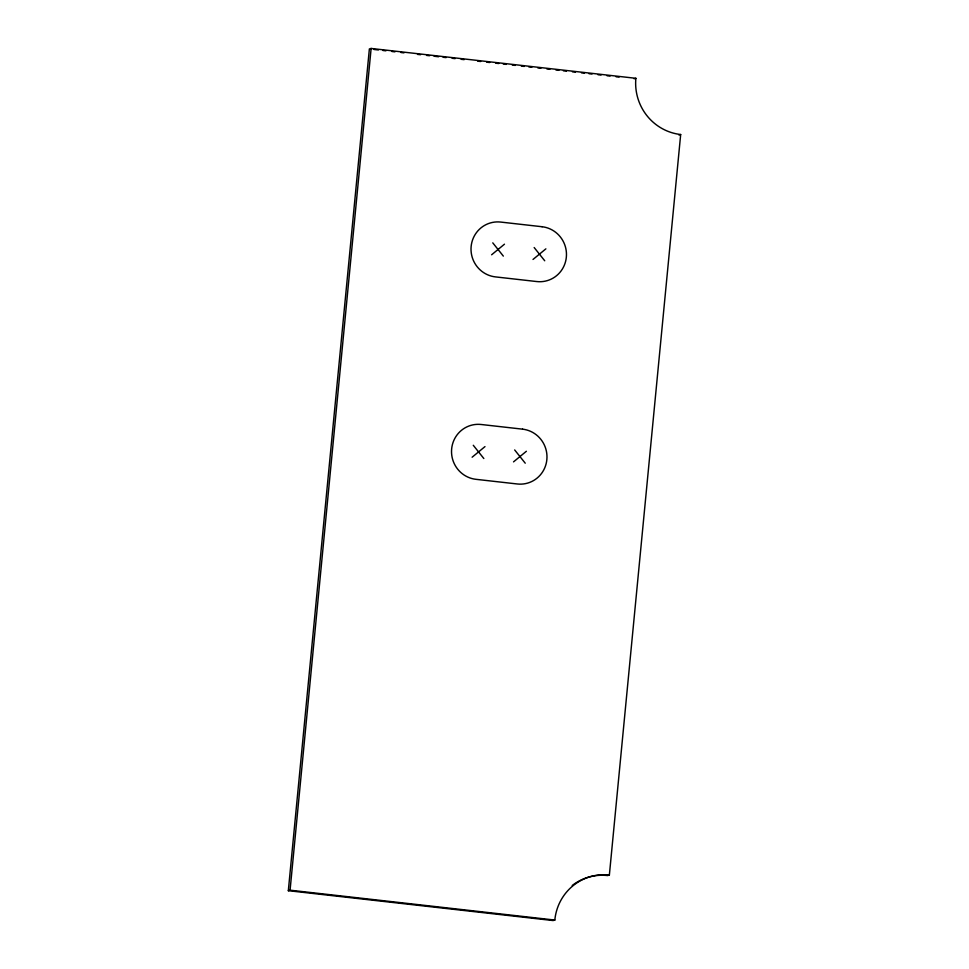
<?xml version="1.0" encoding="UTF-8"?>
<svg xmlns="http://www.w3.org/2000/svg" width="969" height="969" viewBox="0 0 969 969"><rect width="100%" height="100%" fill="white"/><g stroke="black" fill="none" stroke-linecap="round" stroke-linejoin="round"><path stroke-width="1.45" d="M288.326 890.693L369.371 48.947L371.127 48.45L635.882 78.307A51.006 49.819 74 0 0 680.674 134.521L609.368 875.043A51.006 49.819 74 0 0 554.825 920.053L553.081 920.55L288.326 890.693L290.07 890.184L554.825 920.053M290.07 890.184L371.127 48.45M491.622 254.786L504.474 244.176M533.011 259.45L545.874 248.851M472.133 457.211L484.984 446.6M513.522 461.874L526.385 451.263M634.126 78.816L635.882 78.307M678.93 135.018L680.674 134.521M609.368 875.043L607.624 875.552A51.006 49.819 74 0 0 572.219 885.484M373.889 49.467L378.407 49.976M382.912 50.485L385.916 50.824M391.936 51.502L394.952 51.841M400.96 52.52L403.976 52.859M417.506 54.385L420.522 54.724M426.542 55.403L429.546 55.742M434.064 56.25L438.569 56.759M443.087 57.268L446.091 57.607M452.111 58.285L455.115 58.624M461.135 59.303L464.139 59.642M477.681 61.168L480.685 61.507M486.704 62.186L489.72 62.525M495.728 63.203L498.744 63.542M503.25 64.051L506.266 64.39M512.274 65.068L515.29 65.407M521.31 66.086L524.314 66.425M528.832 66.934L531.836 67.273M537.856 67.951L540.859 68.29M546.879 68.969L549.883 69.308M555.903 69.986L558.907 70.325M563.425 70.834L566.429 71.173M572.449 71.851L575.465 72.191M581.473 72.869L584.489 73.208M588.995 73.717L592.011 74.056M598.018 74.734L601.034 75.085M607.054 75.764L610.058 76.103M616.078 76.781L619.082 77.12M534.161 247.531L544.723 260.77M492.773 242.856L503.335 256.107M514.672 449.943L525.234 463.194M473.284 445.28L483.834 458.531M542.083 226.734L500.694 222.071A27.629 26.987 74 0 0 471.14 246.441A27.629 26.987 74 0 0 495.413 276.892L536.802 281.555A27.629 26.987 74 0 0 566.344 257.185A27.629 26.987 74 0 0 542.083 226.734M522.594 429.158L481.193 424.495A27.629 26.987 74 0 0 451.651 448.865A27.629 26.987 74 0 0 475.924 479.316L517.313 483.979A27.629 26.987 74 0 0 546.855 459.609A27.629 26.987 74 0 0 522.594 429.158"/></g></svg>
